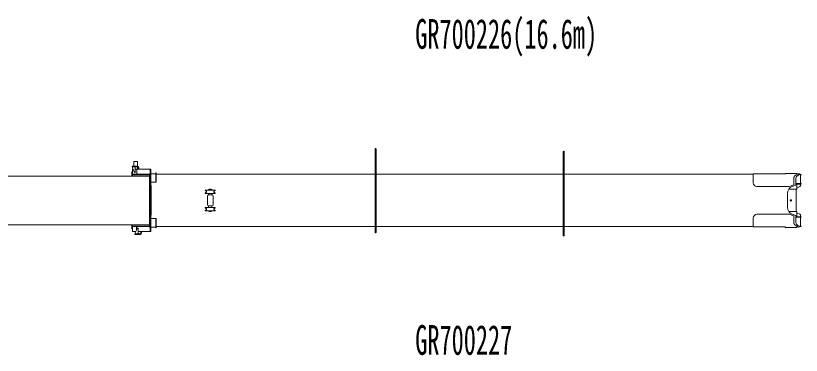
# Model space of a CAD drawing. Units: millimetres, scale not verified. Extents: x -41631 to 43732, y -72036 to 73823.
# Drawn here: x -28106 to -17250, y -17148 to -12454 of the extents above; entities that cross this region are included whole.
import ezdxf
from ezdxf.enums import TextEntityAlignment as Align

# ---------------------------------------------------------------- set-up
doc = ezdxf.new("R2010")
doc.units = ezdxf.units.MM
doc.header["$LTSCALE"] = 100
doc.header["$PDMODE"] = 32
doc.header["$PDSIZE"] = 20
doc.layers.add('0-0_0', color=5, linetype='Continuous', lineweight=18)
doc.styles.add('ＭＳ ゴシック', font='')
doc.styles.get('ＭＳ ゴシック').set_extended_font_data('MS Gothic')

msp = doc.modelspace()

# ---------------------------------------------------------------- linework, layer by layer
at = {"layer": '0-0_0'}
for p, q in [((-23140.6, -14299.7), (-23140.6, -14307.7)), ((-23140.6, -14307.7), (-23124.6, -14307.7)), ((-23140.6, -15437.7), (-23140.6, -14307.7)), ((-23124.6, -14299.7), (-23124.6, -15440.4)), ((-20540.6, -14334.7), (-20540.6, -14342.7)), ((-20540.6, -14342.7), (-20524.6, -14342.7)), ((-20540.6, -15482.7), (-20540.6, -14342.7)), ((-20524.6, -14334.7), (-20524.6, -15490.7)), ((-26423.6, -14536.2), (-26498.6, -14536.2)), ((-26498.6, -14536.2), (-26498.6, -14545.2)), ((-26498.6, -14545.2), (-26423.6, -14545.2)), ((-26493.6, -14545.2), (-26493.6, -14555.2)), ((-26471.6, -14469.2), (-26421.6, -14469.2)), ((-26471.6, -14469.2), (-26471.6, -14536.2)), ((-26421.6, -14536.3), (-26421.6, -14469.2)), ((-26421.6, -14575.2), (-26421.6, -14545.4)), ((-26500.6, -14613.2), (-26491.6, -14613.2)), ((-26500.6, -14639.6), (-26500.6, -14639.4)), ((-26500.6, -14644.9), (-26500.6, -14639.6)), ((-26500.6, -14646.8), (-26500.6, -14644.9)), ((-26500.6, -14657.2), (-26500.6, -14646.8)), ((-26493.6, -14555.2), (-26463.6, -14620.2)), ((-26491.6, -14576.2), (-26487.7, -14576.2)), ((-26491.6, -14576.2), (-26491.6, -14645.2)), ((-26491.6, -14645.2), (-26424.7, -14645.2)), ((-26491.6, -14652.2), (-26491.6, -14645.2)), ((-26491.6, -14652.2), (-26491.6, -14670.2)), ((-26491.6, -14652.2), (-26485.1, -14652.2)), ((-26487.7, -14576.2), (-26484, -14576.2)), ((-26485.1, -14652.2), (-26443.6, -14652.2)), ((-26453.6, -14576.2), (-26435.8, -14576.2)), ((-26443.6, -14652.2), (-26442.6, -14652.2)), ((-26431.6, -14576.2), (-26435.8, -14576.2)), ((-26431.6, -14642.2), (-26431.6, -14575.2)), ((-26247.6, -14575.2), (-26431.6, -14575.2)), ((-26431.6, -14642.2), (-26426.2, -14642.2)), ((-26429.1, -14645.2), (-26427.1, -14643.2)), ((-26427.1, -14642.2), (-26427.1, -14643.2)), ((-26424.2, -14646.2), (-26426.2, -14642.2)), ((-26424.2, -14646.2), (-26257.6, -14646.2)), ((-26413.6, -14575.2), (-26413.6, -14555.2)), ((-26404.6, -14555.2), (-26404.6, -14575.2)), ((-26257.6, -15376.2), (-26257.6, -14638.2)), ((-26257.6, -14638.2), (-26247.6, -14638.2)), ((-26247.6, -14805.7), (-26247.6, -14575.2)), ((-26240.6, -14575.2), (-26247.6, -14575.2)), ((-26240.6, -14807.2), (-26240.6, -14575.2)), ((-26240.6, -14638.2), (-26170.6, -14638.2)), ((-26170.6, -14757.2), (-26170.6, -14628.2)), ((-26164.6, -14628.2), (-26170.6, -14628.2)), ((-26164.6, -14757.2), (-26164.6, -14628.2)), ((-24173.4, -14645.2), (-24172.6, -14645.2)), ((-24170.6, -14645.2), (-24172.6, -14645.2)), ((-24170.6, -14645.2), (-24169.8, -14645.2)), ((-24168.1, -14645.2), (-23140.6, -14645.2)), ((-23124.6, -14645.2), (-20540.6, -14645.2)), ((-20524.6, -14645.2), (-17912.6, -14645.2)), ((-17469.1, -14642.2), (-17912.6, -14642.2)), ((-17912.6, -14642.2), (-17912.6, -14726.7)), ((-17472.1, -14635.7), (-17471.1, -14634.7)), ((-17472.1, -14635.7), (-17472.1, -14642.2)), ((-17314.1, -14634.7), (-17471.1, -14634.7)), ((-17276.3, -14642.2), (-17316.2, -14642.2)), ((-17313.1, -14635.7), (-17314.1, -14634.7)), ((-17313.1, -14635.7), (-17313.1, -14642.2)), ((-17276.3, -14642.2), (-17271.6, -14642.2)), ((-17271.6, -14642.2), (-17271.6, -14647.2)), ((-17249.6, -14647.2), (-17271.6, -14647.2)), ((-17259.6, -14653.2), (-17259.6, -14775.2)), ((-17249.6, -14652.2), (-17249.6, -14647.2)), ((-29662.6, -14670.2), (-26257.6, -14670.2)), ((-26500.6, -14662.2), (-26500.6, -14657.2)), ((-26500.6, -14670.2), (-26500.6, -14662.2)), ((-26257.6, -14757.2), (-26247.6, -14757.2)), ((-26240.6, -14757.2), (-26170.6, -14757.2)), ((-26164.6, -14757.2), (-26170.6, -14757.2)), ((-17912.6, -14765.2), (-17912.6, -14726.7)), ((-17352.6, -14726.7), (-17352.6, -14686.8)), ((-17352.6, -14792.2), (-17352.6, -14726.7)), ((-17326.6, -14727.2), (-17326.6, -14699.4)), ((-26248.6, -14807.2), (-26232.6, -14807.2)), ((-26248.6, -15207.2), (-26248.6, -14807.2)), ((-26247.6, -14800.7), (-26240.6, -14800.7)), ((-26247.6, -14805.7), (-26240.6, -14805.7)), ((-26240.6, -14801.2), (-26233.6, -14801.2)), ((-26233.6, -14807.2), (-26233.6, -14801.2)), ((-25473.3, -14878.2), (-25485.4, -14872.3)), ((-25351.6, -14864.7), (-25483.6, -14864.7)), ((-25447.6, -14864.7), (-25447.6, -14861.7)), ((-25437.1, -14861.7), (-25447.6, -14861.7)), ((-25440.1, -14861.7), (-25440.1, -14858.7)), ((-25395.1, -14858.7), (-25440.1, -14858.7)), ((-25436.6, -14861.2), (-25437.6, -14862.2)), ((-25437.6, -14862.2), (-25437.6, -14864.7)), ((-25436.6, -14861.2), (-25398.6, -14861.2)), ((-25431.6, -14853.7), (-25432.6, -14854.7)), ((-25432.6, -14854.7), (-25432.6, -14858.7)), ((-25431.6, -14853.7), (-25403.6, -14853.7)), ((-25398.6, -14861.2), (-25397.6, -14862.2)), ((-25387.6, -14861.7), (-25398.1, -14861.7)), ((-25397.6, -14862.2), (-25397.6, -14864.7)), ((-25395.1, -14861.7), (-25395.1, -14858.7)), ((-25387.6, -14864.7), (-25387.6, -14861.7)), ((-25362, -14878.2), (-25349.9, -14872.3)), ((-17416.6, -14815.2), (-17862.6, -14815.2)), ((-17313.1, -14853.7), (-17423.3, -14853.7)), ((-17352.6, -14792.2), (-17416.6, -14815.2)), ((-17326.6, -14775.2), (-17254.5, -14775.2)), ((-17326.6, -14782.2), (-17254.5, -14782.2)), ((-17319.6, -15160.7), (-17319.6, -14853.7)), ((-17313.1, -14782.2), (-17313.1, -14853.7)), ((-17313.1, -14837.4), (-17268.2, -14815)), ((-17262.6, -14782.2), (-17262.6, -14806)), ((-17254.5, -14775.2), (-17249.6, -14775.2)), ((-17254.5, -14782.2), (-17249.6, -14782.2)), ((-17249.6, -14775.2), (-17249.6, -14782.2)), ((-25473.3, -14896.2), (-25485.4, -14902.1)), ((-25351.6, -14909.7), (-25483.6, -14909.7)), ((-25457.6, -15067.2), (-25457.6, -14947.2)), ((-25442.6, -14932.2), (-25392.6, -14932.2)), ((-25439.6, -14909.7), (-25439.6, -14932.2)), ((-25395.6, -14909.7), (-25395.6, -14932.2)), ((-25377.6, -14947.2), (-25377.6, -15067.2)), ((-25362, -14896.2), (-25349.9, -14902.1)), ((-17440.6, -14909.9), (-17440.6, -15104.5)), ((-25392.6, -15082.2), (-25442.6, -15082.2)), ((-25439.6, -15082.2), (-25439.6, -15104.7)), ((-25395.6, -15082.2), (-25395.6, -15104.7)), ((-25473.3, -15118.2), (-25485.4, -15112.3)), ((-25473.3, -15136.2), (-25485.4, -15142.1)), ((-25351.6, -15104.7), (-25483.6, -15104.7)), ((-25351.6, -15149.7), (-25483.6, -15149.7)), ((-25447.6, -15149.7), (-25447.6, -15152.7)), ((-25447.6, -15152.7), (-25437.1, -15152.7)), ((-25440.1, -15152.7), (-25440.1, -15155.7)), ((-25440.1, -15155.7), (-25395.1, -15155.7)), ((-25437.6, -15152.2), (-25437.6, -15149.7)), ((-25437.6, -15152.2), (-25436.6, -15153.2)), ((-25436.6, -15153.2), (-25398.6, -15153.2)), ((-25432.6, -15159.7), (-25432.6, -15155.7)), ((-25432.6, -15159.7), (-25431.6, -15160.7)), ((-25431.6, -15160.7), (-25403.6, -15160.7)), ((-25402.6, -15159.7), (-25403.6, -15160.7)), ((-25402.6, -15159.7), (-25402.6, -15155.7)), ((-25397.6, -15152.2), (-25398.6, -15153.2)), ((-25398.1, -15152.7), (-25387.6, -15152.7)), ((-25397.6, -15152.2), (-25397.6, -15149.7)), ((-25395.1, -15152.7), (-25395.1, -15155.7)), ((-25387.6, -15149.7), (-25387.6, -15152.7)), ((-25362, -15118.2), (-25349.9, -15112.3)), ((-25362, -15136.2), (-25349.9, -15142.1)), ((-17423.3, -15160.7), (-17313.1, -15160.7)), ((-17313.1, -15232.2), (-17313.1, -15160.7)), ((-17313.1, -15176.9), (-17268.2, -15199.4)), ((-26257.6, -15257.2), (-26247.6, -15257.2)), ((-26247.6, -15208.7), (-26247.6, -15213.7)), ((-26240.6, -15208.7), (-26247.6, -15208.7)), ((-26240.6, -15213.7), (-26247.6, -15213.7)), ((-26247.6, -15439.2), (-26247.6, -15213.7)), ((-26240.6, -15213.7), (-26240.6, -15207.2)), ((-26240.6, -15213.2), (-26233.6, -15213.2)), ((-26240.6, -15439.2), (-26240.6, -15213.7)), ((-26240.6, -15257.2), (-26164.6, -15257.2)), ((-26233.6, -15213.2), (-26233.6, -15207.2)), ((-26170.6, -15257.2), (-26170.6, -15386.2)), ((-26164.6, -15257.2), (-26164.6, -15386.2)), ((-17912.6, -15287.7), (-17912.6, -15249.2)), ((-17912.6, -15287.7), (-17912.6, -15372.2)), ((-17416.6, -15199.2), (-17862.6, -15199.2)), ((-17352.6, -15287.7), (-17352.6, -15327.6)), ((-17326.6, -15232.2), (-17254.5, -15232.2)), ((-17326.6, -15239.2), (-17254.5, -15239.2)), ((-17326.6, -15315), (-17326.6, -15287.2)), ((-17262.6, -15232.2), (-17262.6, -15208.4)), ((-17259.6, -15239.2), (-17259.6, -15361.6)), ((-17254.5, -15232.2), (-17249.6, -15232.2)), ((-17254.5, -15239.2), (-17249.6, -15239.2)), ((-17249.6, -15232.2), (-17249.6, -15239.2)), ((-29662.6, -15344.2), (-26257.6, -15344.2)), ((-26500.6, -15344.2), (-26500.6, -15401.2)), ((-26491.6, -15401.2), (-26500.6, -15401.2)), ((-26491.6, -15344.2), (-26491.6, -15362.2)), ((-26257.6, -15362.2), (-26491.6, -15362.2)), ((-26491.6, -15362.2), (-26491.6, -15370.2)), ((-26491.6, -15369.2), (-26424.7, -15369.2)), ((-26425.2, -15370.2), (-26491.6, -15370.2)), ((-26491.6, -15370.2), (-26491.6, -15439.2)), ((-26454.6, -15457.2), (-26424.6, -15392.2)), ((-26435.8, -15372.2), (-26438.1, -15370.2)), ((-26435.8, -15372.2), (-26426.2, -15372.2)), ((-26435.8, -15372.2), (-26435.8, -15416.5)), ((-26424.2, -15368.2), (-26426.2, -15372.2)), ((-26424.2, -15368.2), (-26257.6, -15368.2)), ((-26257.6, -15376.2), (-26247.6, -15376.2)), ((-26240.6, -15376.2), (-26170.6, -15376.2)), ((-26170.6, -15386.2), (-26164.6, -15386.2)), ((-24175.1, -15369.2), (-26164.6, -15369.2)), ((-24174.3, -15369.2), (-24175.1, -15369.2)), ((-24173.4, -15369.2), (-24174.3, -15369.2)), ((-24172.6, -15369.2), (-24173.4, -15369.2)), ((-24170.6, -15369.2), (-24172.6, -15369.2)), ((-24169.8, -15369.2), (-24170.6, -15369.2)), ((-24168.9, -15369.2), (-24169.8, -15369.2)), ((-24168.1, -15369.2), (-24168.9, -15369.2)), ((-23140.6, -15369.2), (-24168.1, -15369.2)), ((-23124.6, -15367.4), (-23124.6, -15367.4)), ((-20540.6, -15369.2), (-23124.6, -15369.2)), ((-17912.6, -15369.2), (-20524.6, -15369.2)), ((-17722.6, -15372.2), (-17912.6, -15372.2)), ((-17469.1, -15372.2), (-17722.6, -15372.2)), ((-17472.1, -15378.7), (-17472.1, -15372.2)), ((-17472.1, -15378.7), (-17471.1, -15379.7)), ((-17471.1, -15379.7), (-17314.1, -15379.7)), ((-17276.3, -15372.2), (-17316.2, -15372.2)), ((-17313.1, -15378.7), (-17314.1, -15379.7)), ((-17313.1, -15378.7), (-17313.1, -15372.2)), ((-17276.3, -15372.2), (-17271.6, -15372.2)), ((-17271.6, -15372.2), (-17271.6, -15367.2)), ((-17271.6, -15367.2), (-17249.6, -15367.2)), ((-17249.6, -15367.2), (-17249.6, -15362.2)), ((-26487.7, -15439.2), (-26491.6, -15439.2)), ((-26446.3, -15439.2), (-26487.7, -15439.2)), ((-26459.6, -15476.2), (-26459.6, -15467.2)), ((-26459.6, -15467.2), (-26384.6, -15467.2)), ((-26459.6, -15476.2), (-26384.6, -15476.2)), ((-26454.6, -15467.2), (-26454.6, -15457.2)), ((-26247.6, -15439.2), (-26414.6, -15439.2)), ((-26374.6, -15439.2), (-26374.6, -15457.2)), ((-26365.6, -15457.2), (-26365.6, -15439.2)), ((-26247.6, -15439.2), (-26240.6, -15439.2)), ((-23140.6, -15437.7), (-23124.6, -15437.7)), ((-23140.6, -15437.7), (-23140.6, -15440.4)), ((-23140.6, -15440.4), (-23140.6, -15445.7)), ((-23124.6, -15440.4), (-23124.6, -15445.7)), ((-20540.6, -15482.7), (-20524.6, -15482.7)), ((-20540.6, -15482.7), (-20540.6, -15490.7))]:
    msp.add_line(p, q, dxfattribs=at)
for points in [[(-26463.6, -14620.2), (-26453.6, -14620.2), (-26453.6, -14545.2)], [(-26500.6, -14633.8), (-26500.6, -14614.5), (-26500.6, -14613.2)], [(-26500.6, -14639.4), (-26500.6, -14637.6), (-26500.6, -14633.8)], [(-26442.6, -14652.2), (-26264.1, -14652.2), (-26257.6, -14652.2)], [(-26164.6, -14645.2), (-24175.1, -14645.2), (-24174.3, -14645.2), (-24173.4, -14645.2)], [(-24169.8, -14645.2), (-24168.9, -14645.2), (-24168.1, -14645.2)], [(-17326.6, -14727.2), (-17326.6, -14798.2), (-17375.2, -14816.1)], [(-26248.6, -15207.2), (-26232.6, -15207.2), (-26232.6, -14807.2)], [(-25403.6, -14853.7), (-25402.6, -14854.7), (-25402.6, -14858.7)], [(-17375.2, -15198.3), (-17326.6, -15216.2), (-17326.6, -15287.2)], [(-17352.6, -15287.7), (-17352.6, -15222.2), (-17416.6, -15199.2)], [(-26424.6, -15392.2), (-26414.6, -15392.2), (-26414.6, -15467.2)]]:
    msp.add_lwpolyline(points, dxfattribs=at)
for centre in [(-23132.6, -14299.7), (-20532.6, -14334.7), (-23132.6, -15445.7), (-20532.6, -15490.7)]:
    msp.add_circle(centre, 8, dxfattribs=at)
for centre, radius, start, end in [((-26423.6, -14555.2), 19, 0, 90), ((-26423.6, -14555.2), 10, 0, 90), ((-25483.6, -14868.7), 4, 90, 244.01077), ((-25351.6, -14868.7), 4, 295.98923, 90), ((-17862.6, -14765.2), 50, 180, 270), ((-17340.6, -14909.9), 100, 110.22486, 180), ((-17272.6, -14806), 10, 296.56505, 0), ((-25483.6, -14905.7), 4, 115.98923, 270), ((-25477.6, -14887.2), 10, 295.98923, 64.01077), ((-25442.6, -14947.2), 15, 90, 180), ((-25392.6, -14947.2), 15, 0, 90), ((-25357.6, -14887.2), 10, 115.98923, 244.01077), ((-25351.6, -14905.7), 4, 270, 64.01077), ((-25442.6, -15067.2), 15, 180, 270), ((-25392.6, -15067.2), 15, 270, 0), ((-23132.6, -15007.7), 8, 359.93158, 0.06842), ((-20532.6, -15007.7), 8, 359.93158, 0.06842), ((-25483.6, -15108.7), 4, 90, 244.01077), ((-25483.6, -15145.7), 4, 115.98923, 270), ((-25477.6, -15127.2), 10, 295.98923, 64.01077), ((-25357.6, -15127.2), 10, 115.98923, 244.01077), ((-25351.6, -15108.7), 4, 295.98923, 90), ((-25351.6, -15145.7), 4, 270, 64.01077), ((-17340.6, -15104.5), 100, 180, 249.77514), ((-17862.6, -15249.2), 50, 90, 180), ((-17272.6, -15208.4), 10, 0, 63.43495), ((-26384.6, -15457.2), 19, 270, 0), ((-26384.6, -15457.2), 10, 270, 0)]:
    msp.add_arc(centre, radius, start, end, dxfattribs=at)
for centre, major_axis, ratio, start_param, end_param in [((-17276.3, -14726.7), (86.6, 0), 0.975311, 1.5708548, 2.6502125), ((-17249.6, -14727.2), (82.1, 0), 0.974027, 1.5708084, 2.7861825), ((-17249.6, -14727.2), (77, 0), 0.974026, 1.5707847, 1.7010338), ((-17276.3, -15287.7), (86.6, 0), 0.975311, 3.632975, 4.7123329), ((-17249.6, -15287.2), (82.1, 0), 0.974027, 3.4970028, 4.7123769), ((-17249.6, -15287.2), (77, 0), 0.974026, 4.5821624, 4.7124006)]:
    msp.add_ellipse(centre, major_axis=major_axis, ratio=ratio, start_param=start_param, end_param=end_param, dxfattribs=at)
at = {"layer": '0-0_0', "color": 7}
msp.add_point((-17392.6, -15007.2), dxfattribs=at)

# ---------------------------------------------------------------- texts
at = {"layer": '0-0_0', "color": 7, "style": 'ＭＳ ゴシック', "width": 0.6}
for s, p in [('GR700226(16.6m)', (-22584.8, -13034.4)), ('GR700227', (-22584.5, -17264.6))]:
    msp.add_text(s, height=410.6, dxfattribs=at).set_placement(p, align=Align.BOTTOM_LEFT)

doc.saveas('drawing.dxf')
